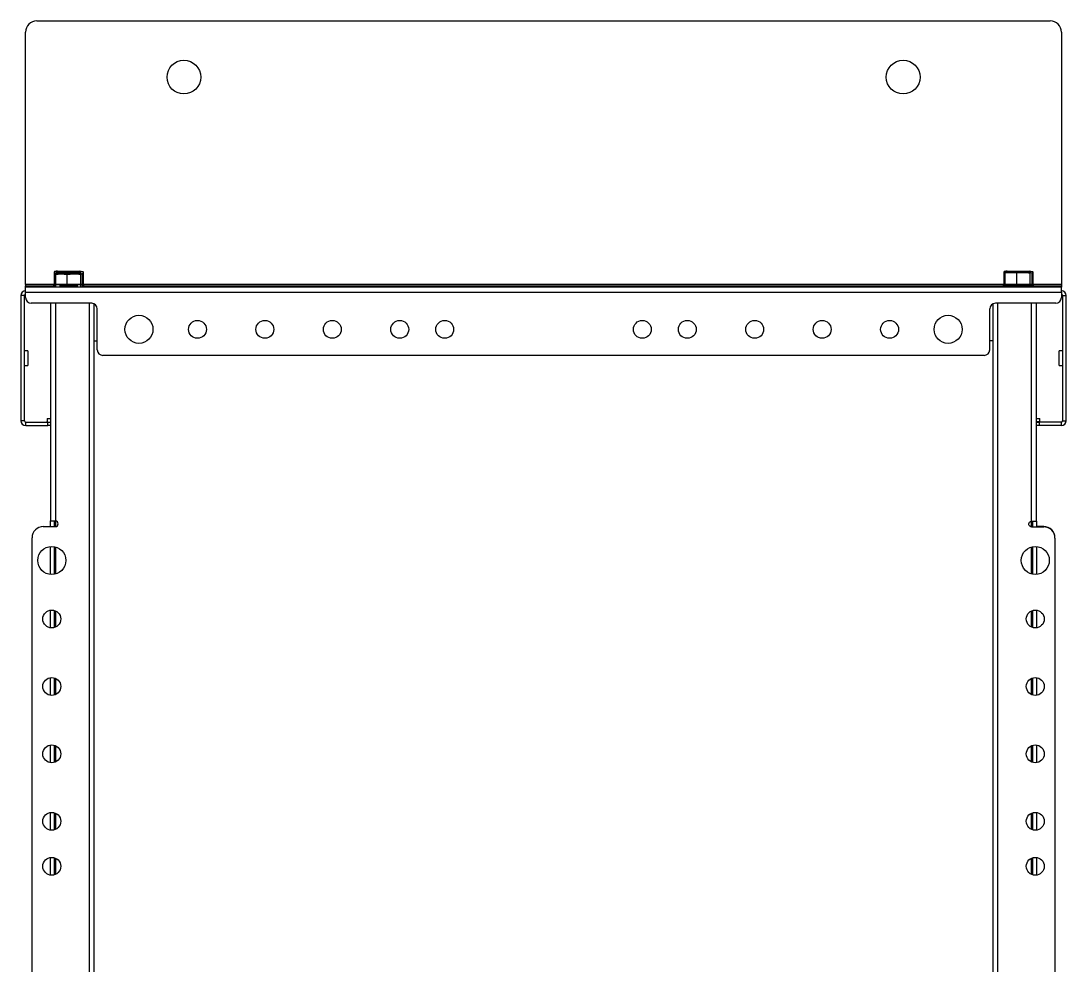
# Model space of a CAD drawing. Extents: x 8 to 102, y 11 to 162.
# Drawn here: x 8.26 to 31.51, y 141.07 to 162.07 of the extents above; entities that cross this region are included whole.
import ezdxf

# ---------------------------------------------------------------- set-up
doc = ezdxf.new("R2010")
doc.units = 0
doc.header["$MEASUREMENT"] = 0
doc.layers.add('TFR-TRI3', color=7, linetype='CONTINUOUS')

msp = doc.modelspace()

# ---------------------------------------------------------------- linework, layer by layer
at = {"layer": 'TFR-TRI3', "color": 1, "linetype": 'CONTINUOUS'}
for p, q in [((8.611, 162.066), (31.151, 162.066)), ((8.361, 156.201), (8.361, 161.816)), ((31.401, 161.816), (31.401, 156.201)), ((8.983, 156.201), (8.361, 156.201)), ((8.361, 156.201), (8.361, 156.18)), ((8.361, 156.18), (8.361, 156.171)), ((8.361, 156.171), (8.394, 156.171)), ((8.361, 156.144), (8.361, 156.171)), ((8.394, 156.171), (8.486, 156.171)), ((8.486, 156.171), (8.611, 156.171)), ((8.611, 156.171), (9.022, 156.171)), ((8.611, 156.171), (8.611, 156.144)), ((9.621, 156.171), (30.255, 156.171)), ((30.106, 156.201), (9.655, 156.201)), ((30.63, 156.171), (31.151, 156.171)), ((31.401, 156.201), (30.779, 156.201)), ((31.151, 156.171), (31.276, 156.171)), ((31.151, 156.144), (31.151, 156.171)), ((31.276, 156.171), (31.367, 156.171)), ((31.367, 156.171), (31.401, 156.171)), ((31.401, 156.201), (31.401, 156.18)), ((31.401, 156.18), (31.401, 156.171)), ((31.401, 156.171), (31.401, 156.144))]:
    msp.add_line(p, q, dxfattribs=at)
at = {"layer": 'TFR-TRI3', "color": 3, "linetype": 'CONTINUOUS'}
for p, q in [((9.07, 156.5), (8.994, 156.489)), ((8.994, 156.489), (9.081, 156.5)), ((8.994, 156.489), (8.994, 156.205)), ((9.038, 156.5), (9.001, 156.491)), ((9.07, 156.5), (9.038, 156.5)), ((9.038, 156.5), (9.081, 156.5)), ((9.04, 156.473), (9.059, 156.473)), ((9.059, 156.473), (9.148, 156.473)), ((9.081, 156.5), (9.167, 156.489)), ((9.081, 156.5), (9.187, 156.5)), ((9.148, 156.473), (9.282, 156.473)), ((9.167, 156.489), (9.329, 156.5)), ((9.167, 156.489), (9.167, 156.473)), ((9.187, 156.5), (9.329, 156.5)), ((9.282, 156.473), (9.426, 156.473)), ((9.329, 156.5), (9.468, 156.5)), ((9.329, 156.5), (9.491, 156.489)), ((9.426, 156.473), (9.542, 156.473)), ((9.468, 156.5), (9.567, 156.5)), ((9.491, 156.489), (9.567, 156.5)), ((9.491, 156.489), (9.491, 156.473)), ((9.542, 156.473), (9.597, 156.473)), ((9.643, 156.489), (9.557, 156.5)), ((9.567, 156.5), (9.625, 156.493)), ((9.625, 156.493), (9.643, 156.489)), ((9.643, 156.489), (9.643, 156.205)), ((30.194, 156.5), (30.118, 156.489)), ((30.118, 156.489), (30.205, 156.5)), ((30.118, 156.489), (30.118, 156.205)), ((30.162, 156.5), (30.125, 156.491)), ((30.164, 156.473), (30.143, 156.462)), ((30.143, 156.462), (30.272, 156.473)), ((30.194, 156.5), (30.162, 156.5)), ((30.162, 156.5), (30.205, 156.5)), ((30.164, 156.473), (30.183, 156.473)), ((30.183, 156.473), (30.272, 156.473)), ((30.205, 156.5), (30.291, 156.489)), ((30.205, 156.5), (30.311, 156.5)), ((30.272, 156.473), (30.406, 156.473)), ((30.272, 156.473), (30.4, 156.462)), ((30.291, 156.489), (30.453, 156.5)), ((30.291, 156.489), (30.291, 156.473)), ((30.311, 156.5), (30.453, 156.5)), ((30.4, 156.462), (30.55, 156.473)), ((30.406, 156.473), (30.55, 156.473)), ((30.453, 156.5), (30.615, 156.489)), ((30.453, 156.5), (30.592, 156.5)), ((30.55, 156.473), (30.666, 156.473)), ((30.55, 156.473), (30.666, 156.466)), ((30.592, 156.5), (30.691, 156.5)), ((30.615, 156.489), (30.691, 156.5)), ((30.615, 156.489), (30.615, 156.473)), ((30.666, 156.473), (30.721, 156.473)), ((30.767, 156.489), (30.681, 156.5)), ((30.691, 156.5), (30.749, 156.493)), ((30.7, 156.462), (30.721, 156.473)), ((30.721, 156.473), (30.742, 156.462)), ((30.749, 156.493), (30.767, 156.489)), ((30.767, 156.489), (30.767, 156.205)), ((9.019, 156.462), (9.019, 156.178)), ((9.022, 156.428), (9.151, 156.439)), ((9.043, 156.439), (9.022, 156.428)), ((9.022, 156.428), (9.022, 156.144)), ((9.043, 156.439), (9.062, 156.439)), ((9.062, 156.439), (9.151, 156.439)), ((9.151, 156.439), (9.279, 156.428)), ((9.151, 156.439), (9.285, 156.439)), ((9.276, 156.462), (9.276, 156.439)), ((9.279, 156.428), (9.429, 156.439)), ((9.279, 156.428), (9.279, 156.144)), ((9.285, 156.439), (9.429, 156.439)), ((9.429, 156.439), (9.545, 156.439)), ((9.429, 156.439), (9.545, 156.432)), ((9.545, 156.439), (9.6, 156.439)), ((9.545, 156.432), (9.579, 156.428)), ((9.576, 156.462), (9.576, 156.439)), ((9.579, 156.428), (9.6, 156.439)), ((9.579, 156.428), (9.579, 156.144)), ((9.6, 156.439), (9.621, 156.428)), ((9.618, 156.462), (9.618, 156.429)), ((9.621, 156.428), (9.621, 156.144)), ((30.143, 156.462), (30.143, 156.178)), ((30.4, 156.462), (30.4, 156.178)), ((30.666, 156.466), (30.7, 156.462)), ((30.7, 156.462), (30.7, 156.178)), ((30.742, 156.462), (30.742, 156.178)), ((9.146, 156.205), (8.994, 156.205)), ((9.146, 156.205), (8.994, 156.205)), ((8.994, 156.205), (9.167, 156.205)), ((8.994, 156.205), (9.167, 156.205)), ((9.019, 156.178), (9.022, 156.178)), ((9.47, 156.205), (9.146, 156.205)), ((9.47, 156.205), (9.146, 156.205)), ((9.167, 156.205), (9.491, 156.205)), ((9.167, 156.205), (9.491, 156.205)), ((9.643, 156.205), (9.47, 156.205)), ((9.643, 156.205), (9.47, 156.205)), ((9.491, 156.205), (9.643, 156.205)), ((9.491, 156.205), (9.643, 156.205)), ((30.27, 156.205), (30.118, 156.205)), ((30.118, 156.205), (30.291, 156.205)), ((30.27, 156.205), (30.118, 156.205)), ((30.118, 156.205), (30.291, 156.205)), ((30.143, 156.178), (30.4, 156.178)), ((30.255, 156.178), (30.255, 156.144)), ((30.594, 156.205), (30.27, 156.205)), ((30.594, 156.205), (30.27, 156.205)), ((30.291, 156.205), (30.615, 156.205)), ((30.291, 156.205), (30.615, 156.205)), ((30.4, 156.178), (30.7, 156.178)), ((30.767, 156.205), (30.594, 156.205)), ((30.767, 156.205), (30.594, 156.205)), ((30.615, 156.205), (30.767, 156.205)), ((30.615, 156.205), (30.767, 156.205)), ((30.63, 156.144), (30.63, 156.178)), ((30.7, 156.178), (30.742, 156.178))]:
    msp.add_line(p, q, dxfattribs=at)
at = {"layer": 'TFR-TRI3', "color": 11, "linetype": 'CONTINUOUS'}
for p, q in [((8.361, 156.113), (8.361, 156.144)), ((31.401, 156.144), (8.361, 156.144)), ((8.361, 156.036), (8.361, 156.113)), ((8.361, 156.036), (31.401, 156.036)), ((8.361, 155.911), (8.361, 156.036)), ((31.401, 156.113), (31.401, 156.144)), ((31.401, 156.036), (31.401, 156.113)), ((31.401, 156.036), (31.401, 155.911)), ((9.83, 155.786), (8.486, 155.786)), ((31.276, 155.786), (29.932, 155.786)), ((9.955, 154.751), (9.955, 155.661)), ((29.807, 154.751), (29.807, 155.661)), ((29.682, 154.626), (10.08, 154.626))]:
    msp.add_line(p, q, dxfattribs=at)
at = {"layer": 'TFR-TRI3', "color": 2, "linetype": 'CONTINUOUS'}
for p, q in [((8.992, 156.205), (8.982, 156.205)), ((8.982, 156.205), (8.982, 156.171)), ((9.022, 156.205), (8.992, 156.205)), ((9.12, 156.171), (9.116, 156.171)), ((9.12, 156.171), (9.116, 156.171)), ((9.116, 156.171), (9.117, 156.171)), ((9.116, 156.171), (9.117, 156.171)), ((9.117, 156.171), (9.12, 156.171)), ((9.117, 156.171), (9.12, 156.171)), ((9.12, 156.171), (9.153, 156.171)), ((9.121, 156.171), (9.12, 156.171)), ((9.121, 156.171), (9.12, 156.171)), ((9.12, 156.171), (9.153, 156.171)), ((9.125, 156.171), (9.121, 156.171)), ((9.125, 156.171), (9.121, 156.171)), ((9.158, 156.171), (9.125, 156.171)), ((9.158, 156.171), (9.125, 156.171)), ((9.128, 156.171), (9.143, 156.171)), ((9.13, 156.171), (9.128, 156.171)), ((9.128, 156.171), (9.128, 156.171)), ((9.128, 156.171), (9.143, 156.171)), ((9.128, 156.171), (9.128, 156.171)), ((9.13, 156.171), (9.128, 156.171)), ((9.159, 156.171), (9.13, 156.171)), ((9.159, 156.171), (9.13, 156.171)), ((9.144, 156.171), (9.143, 156.171)), ((9.144, 156.171), (9.143, 156.171)), ((9.143, 156.171), (9.145, 156.171)), ((9.143, 156.171), (9.145, 156.171)), ((9.143, 156.171), (9.145, 156.171)), ((9.143, 156.171), (9.145, 156.171)), ((9.166, 156.171), (9.144, 156.171)), ((9.166, 156.171), (9.144, 156.171)), ((9.145, 156.171), (9.17, 156.171)), ((9.145, 156.171), (9.17, 156.171)), ((9.145, 156.171), (9.149, 156.171)), ((9.145, 156.171), (9.149, 156.171)), ((9.149, 156.171), (9.18, 156.171)), ((9.149, 156.171), (9.18, 156.171)), ((9.155, 156.171), (9.153, 156.171)), ((9.155, 156.171), (9.153, 156.171)), ((9.159, 156.171), (9.155, 156.171)), ((9.159, 156.171), (9.155, 156.171)), ((9.158, 156.171), (9.163, 156.171)), ((9.158, 156.171), (9.163, 156.171)), ((9.163, 156.171), (9.17, 156.171)), ((9.163, 156.171), (9.17, 156.171)), ((9.169, 156.171), (9.166, 156.171)), ((9.169, 156.171), (9.166, 156.171)), ((9.173, 156.171), (9.169, 156.171)), ((9.173, 156.171), (9.169, 156.171)), ((9.199, 156.171), (9.173, 156.171)), ((9.199, 156.171), (9.173, 156.171)), ((9.191, 156.171), (9.18, 156.171)), ((9.191, 156.171), (9.18, 156.171)), ((9.187, 156.171), (9.186, 156.171)), ((9.187, 156.171), (9.186, 156.171)), ((9.186, 156.171), (9.188, 156.171)), ((9.186, 156.171), (9.188, 156.171)), ((9.203, 156.171), (9.187, 156.171)), ((9.203, 156.171), (9.187, 156.171)), ((9.188, 156.171), (9.216, 156.171)), ((9.188, 156.171), (9.216, 156.171)), ((9.203, 156.171), (9.191, 156.171)), ((9.203, 156.171), (9.191, 156.171)), ((9.199, 156.171), (9.213, 156.171)), ((9.199, 156.171), (9.213, 156.171)), ((9.213, 156.171), (9.227, 156.171)), ((9.213, 156.171), (9.227, 156.171)), ((9.216, 156.171), (9.227, 156.171)), ((9.216, 156.171), (9.216, 156.171)), ((9.216, 156.171), (9.216, 156.171)), ((9.216, 156.171), (9.22, 156.171)), ((9.216, 156.171), (9.227, 156.171)), ((9.216, 156.171), (9.22, 156.171)), ((9.219, 156.171), (9.216, 156.171)), ((9.219, 156.171), (9.216, 156.171)), ((9.25, 156.171), (9.219, 156.171)), ((9.25, 156.171), (9.219, 156.171)), ((9.22, 156.171), (9.223, 156.171)), ((9.22, 156.171), (9.223, 156.171)), ((9.223, 156.171), (9.244, 156.171)), ((9.223, 156.171), (9.244, 156.171)), ((9.261, 156.171), (9.244, 156.171)), ((9.261, 156.171), (9.244, 156.171)), ((9.254, 156.171), (9.25, 156.171)), ((9.254, 156.171), (9.25, 156.171)), ((9.256, 156.171), (9.254, 156.171)), ((9.256, 156.171), (9.254, 156.171)), ((9.273, 156.171), (9.256, 156.171)), ((9.273, 156.171), (9.256, 156.171)), ((9.279, 156.171), (9.261, 156.171)), ((9.279, 156.171), (9.261, 156.171)), ((9.273, 156.171), (9.291, 156.171)), ((9.273, 156.171), (9.291, 156.171)), ((9.279, 156.171), (9.276, 156.171)), ((9.276, 156.171), (9.277, 156.171)), ((9.276, 156.171), (9.277, 156.171)), ((9.279, 156.171), (9.276, 156.171)), ((9.277, 156.171), (9.28, 156.171)), ((9.277, 156.171), (9.28, 156.171)), ((9.28, 156.171), (9.317, 156.171)), ((9.28, 156.171), (9.317, 156.171)), ((9.291, 156.171), (9.309, 156.171)), ((9.291, 156.171), (9.309, 156.171)), ((9.315, 156.171), (9.309, 156.171)), ((9.315, 156.171), (9.309, 156.171)), ((9.317, 156.171), (9.315, 156.171)), ((9.317, 156.171), (9.315, 156.171)), ((9.317, 156.171), (9.321, 156.171)), ((9.32, 156.171), (9.317, 156.171)), ((9.32, 156.171), (9.317, 156.171)), ((9.317, 156.171), (9.321, 156.171)), ((9.354, 156.171), (9.32, 156.171)), ((9.354, 156.171), (9.32, 156.171)), ((9.321, 156.171), (9.322, 156.171)), ((9.321, 156.171), (9.322, 156.171)), ((9.322, 156.171), (9.328, 156.171)), ((9.322, 156.171), (9.328, 156.171)), ((9.347, 156.171), (9.328, 156.171)), ((9.347, 156.171), (9.328, 156.171)), ((9.364, 156.171), (9.347, 156.171)), ((9.364, 156.171), (9.347, 156.171)), ((9.358, 156.171), (9.354, 156.171)), ((9.358, 156.171), (9.354, 156.171)), ((9.359, 156.171), (9.358, 156.171)), ((9.359, 156.171), (9.358, 156.171)), ((9.359, 156.171), (9.376, 156.171)), ((9.359, 156.171), (9.359, 156.171)), ((9.359, 156.171), (9.359, 156.171)), ((9.359, 156.171), (9.376, 156.171)), ((9.364, 156.171), (9.381, 156.171)), ((9.364, 156.171), (9.381, 156.171)), ((9.376, 156.171), (9.393, 156.171)), ((9.376, 156.171), (9.393, 156.171)), ((9.381, 156.171), (9.384, 156.171)), ((9.381, 156.171), (9.384, 156.171)), ((9.384, 156.171), (9.387, 156.171)), ((9.384, 156.171), (9.387, 156.171)), ((9.387, 156.171), (9.418, 156.171)), ((9.387, 156.171), (9.418, 156.171)), ((9.414, 156.171), (9.393, 156.171)), ((9.414, 156.171), (9.393, 156.171)), ((9.421, 156.171), (9.41, 156.171)), ((9.421, 156.171), (9.41, 156.171)), ((9.425, 156.171), (9.41, 156.171)), ((9.425, 156.171), (9.41, 156.171)), ((9.418, 156.171), (9.414, 156.171)), ((9.418, 156.171), (9.414, 156.171)), ((9.418, 156.171), (9.421, 156.171)), ((9.421, 156.171), (9.418, 156.171)), ((9.418, 156.171), (9.421, 156.171)), ((9.421, 156.171), (9.418, 156.171)), ((9.449, 156.171), (9.421, 156.171)), ((9.421, 156.171), (9.421, 156.171)), ((9.421, 156.171), (9.421, 156.171)), ((9.449, 156.171), (9.421, 156.171)), ((9.438, 156.171), (9.425, 156.171)), ((9.438, 156.171), (9.425, 156.171)), ((9.434, 156.171), (9.446, 156.171)), ((9.434, 156.171), (9.446, 156.171)), ((9.434, 156.171), (9.451, 156.171)), ((9.434, 156.171), (9.451, 156.171)), ((9.438, 156.171), (9.467, 156.171)), ((9.438, 156.171), (9.467, 156.171)), ((9.446, 156.171), (9.457, 156.171)), ((9.446, 156.171), (9.457, 156.171)), ((9.451, 156.171), (9.449, 156.171)), ((9.451, 156.171), (9.449, 156.171)), ((9.451, 156.171), (9.451, 156.171)), ((9.451, 156.171), (9.451, 156.171)), ((9.488, 156.171), (9.457, 156.171)), ((9.488, 156.171), (9.457, 156.171)), ((9.467, 156.171), (9.47, 156.171)), ((9.467, 156.171), (9.47, 156.171)), ((9.474, 156.171), (9.467, 156.171)), ((9.492, 156.171), (9.467, 156.171)), ((9.492, 156.171), (9.467, 156.171)), ((9.474, 156.171), (9.467, 156.171)), ((9.47, 156.171), (9.473, 156.171)), ((9.47, 156.171), (9.473, 156.171)), ((9.473, 156.171), (9.493, 156.171)), ((9.473, 156.171), (9.493, 156.171)), ((9.48, 156.171), (9.474, 156.171)), ((9.48, 156.171), (9.474, 156.171)), ((9.478, 156.171), (9.507, 156.171)), ((9.478, 156.171), (9.482, 156.171)), ((9.478, 156.171), (9.482, 156.171)), ((9.478, 156.171), (9.507, 156.171)), ((9.48, 156.171), (9.513, 156.171)), ((9.48, 156.171), (9.513, 156.171)), ((9.482, 156.171), (9.484, 156.171)), ((9.482, 156.171), (9.484, 156.171)), ((9.517, 156.171), (9.484, 156.171)), ((9.517, 156.171), (9.484, 156.171)), ((9.492, 156.171), (9.488, 156.171)), ((9.492, 156.171), (9.488, 156.171)), ((9.495, 156.171), (9.492, 156.171)), ((9.495, 156.171), (9.492, 156.171)), ((9.494, 156.171), (9.492, 156.171)), ((9.494, 156.171), (9.492, 156.171)), ((9.493, 156.171), (9.494, 156.171)), ((9.493, 156.171), (9.494, 156.171)), ((9.509, 156.171), (9.495, 156.171)), ((9.509, 156.171), (9.495, 156.171)), ((9.507, 156.171), (9.509, 156.171)), ((9.507, 156.171), (9.509, 156.171)), ((9.509, 156.171), (9.509, 156.171)), ((9.509, 156.171), (9.509, 156.171)), ((9.513, 156.171), (9.516, 156.171)), ((9.513, 156.171), (9.516, 156.171)), ((9.516, 156.171), (9.518, 156.171)), ((9.516, 156.171), (9.518, 156.171)), ((9.52, 156.171), (9.517, 156.171)), ((9.52, 156.171), (9.517, 156.171)), ((9.518, 156.171), (9.521, 156.171)), ((9.518, 156.171), (9.521, 156.171)), ((9.521, 156.171), (9.52, 156.171)), ((9.521, 156.171), (9.52, 156.171)), ((9.646, 156.205), (9.621, 156.205)), ((9.655, 156.205), (9.646, 156.205)), ((9.655, 156.171), (9.655, 156.205)), ((30.106, 156.205), (30.106, 156.171)), ((30.116, 156.205), (30.106, 156.205)), ((30.143, 156.205), (30.116, 156.205)), ((30.244, 156.171), (30.24, 156.171)), ((30.24, 156.171), (30.241, 156.171)), ((30.244, 156.171), (30.24, 156.171)), ((30.24, 156.171), (30.241, 156.171)), ((30.241, 156.171), (30.244, 156.171)), ((30.241, 156.171), (30.244, 156.171)), ((30.245, 156.171), (30.244, 156.171)), ((30.245, 156.171), (30.244, 156.171)), ((30.244, 156.171), (30.277, 156.171)), ((30.244, 156.171), (30.277, 156.171)), ((30.249, 156.171), (30.245, 156.171)), ((30.249, 156.171), (30.245, 156.171)), ((30.282, 156.171), (30.249, 156.171)), ((30.282, 156.171), (30.249, 156.171)), ((30.254, 156.171), (30.252, 156.171)), ((30.252, 156.171), (30.267, 156.171)), ((30.252, 156.171), (30.252, 156.171)), ((30.252, 156.171), (30.267, 156.171)), ((30.252, 156.171), (30.252, 156.171)), ((30.254, 156.171), (30.252, 156.171)), ((30.283, 156.171), (30.254, 156.171)), ((30.283, 156.171), (30.254, 156.171)), ((30.267, 156.171), (30.269, 156.171)), ((30.268, 156.171), (30.267, 156.171)), ((30.267, 156.171), (30.269, 156.171)), ((30.268, 156.171), (30.267, 156.171)), ((30.267, 156.171), (30.269, 156.171)), ((30.267, 156.171), (30.269, 156.171)), ((30.29, 156.171), (30.268, 156.171)), ((30.29, 156.171), (30.268, 156.171)), ((30.269, 156.171), (30.273, 156.171)), ((30.269, 156.171), (30.294, 156.171)), ((30.269, 156.171), (30.273, 156.171)), ((30.269, 156.171), (30.294, 156.171)), ((30.273, 156.171), (30.304, 156.171)), ((30.273, 156.171), (30.304, 156.171)), ((30.279, 156.171), (30.277, 156.171)), ((30.279, 156.171), (30.277, 156.171)), ((30.283, 156.171), (30.279, 156.171)), ((30.283, 156.171), (30.279, 156.171)), ((30.282, 156.171), (30.287, 156.171)), ((30.282, 156.171), (30.287, 156.171)), ((30.287, 156.171), (30.294, 156.171)), ((30.287, 156.171), (30.294, 156.171)), ((30.293, 156.171), (30.29, 156.171)), ((30.293, 156.171), (30.29, 156.171)), ((30.297, 156.171), (30.293, 156.171)), ((30.297, 156.171), (30.293, 156.171)), ((30.323, 156.171), (30.297, 156.171)), ((30.323, 156.171), (30.297, 156.171)), ((30.315, 156.171), (30.304, 156.171)), ((30.315, 156.171), (30.304, 156.171)), ((30.311, 156.171), (30.31, 156.171)), ((30.311, 156.171), (30.31, 156.171)), ((30.31, 156.171), (30.312, 156.171)), ((30.31, 156.171), (30.312, 156.171)), ((30.327, 156.171), (30.311, 156.171)), ((30.327, 156.171), (30.311, 156.171)), ((30.312, 156.171), (30.34, 156.171)), ((30.312, 156.171), (30.34, 156.171)), ((30.327, 156.171), (30.315, 156.171)), ((30.327, 156.171), (30.315, 156.171)), ((30.323, 156.171), (30.337, 156.171)), ((30.323, 156.171), (30.337, 156.171)), ((30.337, 156.171), (30.351, 156.171)), ((30.337, 156.171), (30.351, 156.171)), ((30.34, 156.171), (30.351, 156.171)), ((30.343, 156.171), (30.34, 156.171)), ((30.34, 156.171), (30.351, 156.171)), ((30.34, 156.171), (30.344, 156.171)), ((30.343, 156.171), (30.34, 156.171)), ((30.34, 156.171), (30.34, 156.171)), ((30.34, 156.171), (30.344, 156.171)), ((30.34, 156.171), (30.34, 156.171)), ((30.374, 156.171), (30.343, 156.171)), ((30.374, 156.171), (30.343, 156.171)), ((30.344, 156.171), (30.347, 156.171)), ((30.344, 156.171), (30.347, 156.171)), ((30.347, 156.171), (30.368, 156.171)), ((30.347, 156.171), (30.368, 156.171)), ((30.385, 156.171), (30.368, 156.171)), ((30.385, 156.171), (30.368, 156.171)), ((30.378, 156.171), (30.374, 156.171)), ((30.378, 156.171), (30.374, 156.171)), ((30.38, 156.171), (30.378, 156.171)), ((30.38, 156.171), (30.378, 156.171)), ((30.397, 156.171), (30.38, 156.171)), ((30.397, 156.171), (30.38, 156.171)), ((30.403, 156.171), (30.385, 156.171)), ((30.403, 156.171), (30.385, 156.171)), ((30.397, 156.171), (30.415, 156.171)), ((30.397, 156.171), (30.415, 156.171)), ((30.4, 156.171), (30.401, 156.171)), ((30.403, 156.171), (30.4, 156.171)), ((30.403, 156.171), (30.4, 156.171)), ((30.4, 156.171), (30.401, 156.171)), ((30.401, 156.171), (30.404, 156.171)), ((30.401, 156.171), (30.404, 156.171)), ((30.404, 156.171), (30.441, 156.171)), ((30.404, 156.171), (30.441, 156.171)), ((30.415, 156.171), (30.433, 156.171)), ((30.415, 156.171), (30.433, 156.171)), ((30.439, 156.171), (30.433, 156.171)), ((30.439, 156.171), (30.433, 156.171)), ((30.441, 156.171), (30.439, 156.171)), ((30.441, 156.171), (30.439, 156.171)), ((30.444, 156.171), (30.441, 156.171)), ((30.441, 156.171), (30.445, 156.171)), ((30.441, 156.171), (30.445, 156.171)), ((30.444, 156.171), (30.441, 156.171)), ((30.478, 156.171), (30.444, 156.171)), ((30.478, 156.171), (30.444, 156.171)), ((30.445, 156.171), (30.446, 156.171)), ((30.445, 156.171), (30.446, 156.171)), ((30.446, 156.171), (30.452, 156.171)), ((30.446, 156.171), (30.452, 156.171)), ((30.471, 156.171), (30.452, 156.171)), ((30.471, 156.171), (30.452, 156.171)), ((30.488, 156.171), (30.471, 156.171)), ((30.488, 156.171), (30.471, 156.171)), ((30.482, 156.171), (30.478, 156.171)), ((30.482, 156.171), (30.478, 156.171)), ((30.483, 156.171), (30.482, 156.171)), ((30.483, 156.171), (30.482, 156.171)), ((30.483, 156.171), (30.483, 156.171)), ((30.483, 156.171), (30.483, 156.171)), ((30.483, 156.171), (30.5, 156.171)), ((30.483, 156.171), (30.5, 156.171)), ((30.488, 156.171), (30.505, 156.171)), ((30.488, 156.171), (30.505, 156.171)), ((30.5, 156.171), (30.517, 156.171)), ((30.5, 156.171), (30.517, 156.171)), ((30.505, 156.171), (30.508, 156.171)), ((30.505, 156.171), (30.508, 156.171)), ((30.508, 156.171), (30.511, 156.171)), ((30.508, 156.171), (30.511, 156.171)), ((30.511, 156.171), (30.542, 156.171)), ((30.511, 156.171), (30.542, 156.171)), ((30.538, 156.171), (30.517, 156.171)), ((30.538, 156.171), (30.517, 156.171)), ((30.545, 156.171), (30.534, 156.171)), ((30.549, 156.171), (30.534, 156.171)), ((30.545, 156.171), (30.534, 156.171)), ((30.549, 156.171), (30.534, 156.171)), ((30.542, 156.171), (30.538, 156.171)), ((30.542, 156.171), (30.538, 156.171)), ((30.542, 156.171), (30.545, 156.171)), ((30.542, 156.171), (30.545, 156.171)), ((30.545, 156.171), (30.542, 156.171)), ((30.545, 156.171), (30.542, 156.171)), ((30.545, 156.171), (30.545, 156.171)), ((30.573, 156.171), (30.545, 156.171)), ((30.573, 156.171), (30.545, 156.171)), ((30.545, 156.171), (30.545, 156.171)), ((30.562, 156.171), (30.549, 156.171)), ((30.562, 156.171), (30.549, 156.171)), ((30.558, 156.171), (30.57, 156.171)), ((30.558, 156.171), (30.57, 156.171)), ((30.558, 156.171), (30.575, 156.171)), ((30.558, 156.171), (30.575, 156.171)), ((30.562, 156.171), (30.591, 156.171)), ((30.562, 156.171), (30.591, 156.171)), ((30.57, 156.171), (30.581, 156.171)), ((30.57, 156.171), (30.581, 156.171)), ((30.575, 156.171), (30.573, 156.171)), ((30.575, 156.171), (30.573, 156.171)), ((30.575, 156.171), (30.575, 156.171)), ((30.575, 156.171), (30.575, 156.171)), ((30.612, 156.171), (30.581, 156.171)), ((30.612, 156.171), (30.581, 156.171)), ((30.598, 156.171), (30.591, 156.171)), ((30.616, 156.171), (30.591, 156.171)), ((30.591, 156.171), (30.594, 156.171)), ((30.616, 156.171), (30.591, 156.171)), ((30.591, 156.171), (30.594, 156.171)), ((30.598, 156.171), (30.591, 156.171)), ((30.594, 156.171), (30.597, 156.171)), ((30.594, 156.171), (30.597, 156.171)), ((30.597, 156.171), (30.617, 156.171)), ((30.597, 156.171), (30.617, 156.171)), ((30.604, 156.171), (30.598, 156.171)), ((30.604, 156.171), (30.598, 156.171)), ((30.602, 156.171), (30.606, 156.171)), ((30.602, 156.171), (30.631, 156.171)), ((30.602, 156.171), (30.606, 156.171)), ((30.602, 156.171), (30.631, 156.171)), ((30.604, 156.171), (30.637, 156.171)), ((30.604, 156.171), (30.637, 156.171)), ((30.606, 156.171), (30.608, 156.171)), ((30.606, 156.171), (30.608, 156.171)), ((30.641, 156.171), (30.608, 156.171)), ((30.641, 156.171), (30.608, 156.171)), ((30.616, 156.171), (30.612, 156.171)), ((30.616, 156.171), (30.612, 156.171)), ((30.619, 156.171), (30.616, 156.171)), ((30.618, 156.171), (30.616, 156.171)), ((30.619, 156.171), (30.616, 156.171)), ((30.618, 156.171), (30.616, 156.171)), ((30.617, 156.171), (30.618, 156.171)), ((30.617, 156.171), (30.618, 156.171)), ((30.633, 156.171), (30.619, 156.171)), ((30.633, 156.171), (30.619, 156.171)), ((30.631, 156.171), (30.633, 156.171)), ((30.631, 156.171), (30.633, 156.171)), ((30.633, 156.171), (30.633, 156.171)), ((30.633, 156.171), (30.633, 156.171)), ((30.637, 156.171), (30.64, 156.171)), ((30.637, 156.171), (30.64, 156.171)), ((30.64, 156.171), (30.642, 156.171)), ((30.64, 156.171), (30.642, 156.171)), ((30.644, 156.171), (30.641, 156.171)), ((30.644, 156.171), (30.641, 156.171)), ((30.642, 156.171), (30.645, 156.171)), ((30.642, 156.171), (30.645, 156.171)), ((30.645, 156.171), (30.644, 156.171)), ((30.645, 156.171), (30.644, 156.171)), ((30.77, 156.205), (30.742, 156.205)), ((30.779, 156.205), (30.77, 156.205)), ((30.779, 156.171), (30.779, 156.205))]:
    msp.add_line(p, q, dxfattribs=at)
at = {"layer": 'TFR-TRI3', "color": 113, "linetype": 'CONTINUOUS'}
for p, q in [((8.256, 155.958), (8.256, 153.175)), ((8.334, 155.958), (8.256, 155.958)), ((8.334, 153.175), (8.334, 155.958)), ((8.409, 154.73), (8.334, 154.73)), ((8.409, 154.73), (8.409, 154.708)), ((8.409, 154.708), (8.409, 154.648)), ((8.409, 154.648), (8.409, 154.566)), ((8.334, 154.403), (8.409, 154.403)), ((8.409, 154.566), (8.409, 154.485)), ((8.409, 154.485), (8.409, 154.425)), ((8.409, 154.425), (8.409, 154.403)), ((8.842, 153.22), (8.861, 153.22)), ((8.842, 153.22), (8.842, 153.145)), ((8.861, 153.22), (8.914, 153.22)), ((8.334, 153.175), (8.256, 153.175)), ((8.364, 153.145), (8.854, 153.145)), ((8.364, 153.066), (8.364, 153.145)), ((8.364, 153.066), (8.854, 153.066)), ((8.854, 153.145), (8.896, 153.145)), ((8.854, 153.066), (8.854, 153.145)), ((8.896, 153.066), (8.854, 153.066)), ((8.896, 153.145), (8.914, 153.145)), ((8.914, 153.066), (8.896, 153.066)), ((8.914, 153.145), (8.914, 153.066))]:
    msp.add_line(p, q, dxfattribs=at)
at = {"layer": 'TFR-TRI3', "color": 30, "linetype": 'CONTINUOUS'}
for p, q in [((8.914, 155.786), (8.914, 153.145)), ((9.022, 155.786), (9.022, 150.945)), ((9.775, 155.786), (9.775, 126.347)), ((29.986, 126.347), (29.986, 155.786)), ((30.739, 150.938), (30.739, 155.786)), ((30.848, 153.145), (30.848, 155.786)), ((9.884, 126.359), (9.884, 155.774)), ((29.878, 155.774), (29.878, 126.359)), ((8.914, 153.066), (8.914, 150.945)), ((30.848, 150.938), (30.848, 153.066)), ((8.914, 150.82), (8.914, 150.945)), ((8.914, 150.945), (8.945, 150.945)), ((8.945, 150.945), (9.022, 150.945)), ((8.992, 150.945), (8.992, 150.82)), ((9.022, 150.945), (9.022, 150.82)), ((30.677, 150.882), (30.682, 150.902)), ((30.682, 150.902), (30.694, 150.919)), ((30.694, 150.919), (30.711, 150.932)), ((30.711, 150.932), (30.731, 150.938)), ((30.731, 150.938), (30.739, 150.938)), ((30.732, 150.938), (30.747, 150.938)), ((30.739, 150.813), (30.739, 150.938)), ((30.739, 150.938), (30.747, 150.938)), ((30.747, 150.938), (30.819, 150.938)), ((30.769, 150.813), (30.769, 150.938)), ((30.819, 150.938), (30.848, 150.938)), ((30.848, 150.938), (30.848, 150.813)), ((8.754, 150.82), (9.022, 150.82)), ((30.678, 150.861), (30.677, 150.882)), ((30.687, 150.842), (30.678, 150.861)), ((30.701, 150.826), (30.687, 150.842)), ((30.72, 150.817), (30.701, 150.826)), ((30.739, 150.813), (30.72, 150.817)), ((30.739, 150.813), (30.739, 150.813)), ((30.739, 150.813), (31.008, 150.813)), ((31.008, 150.82), (30.848, 150.82)), ((8.504, 131.57), (8.504, 150.57)), ((31.258, 150.563), (31.258, 131.563)), ((8.914, 149.755), (8.914, 150.377)), ((8.992, 150.374), (8.992, 149.758)), ((9.022, 150.368), (9.022, 149.764)), ((30.739, 149.764), (30.739, 150.368)), ((30.769, 149.758), (30.769, 150.374)), ((30.848, 150.377), (30.848, 149.755)), ((8.914, 148.567), (8.914, 148.96)), ((8.992, 148.956), (8.992, 148.572)), ((9.022, 148.946), (9.022, 148.583)), ((30.739, 148.583), (30.739, 148.946)), ((30.769, 148.572), (30.769, 148.956)), ((30.848, 148.96), (30.848, 148.567)), ((8.914, 147.068), (8.914, 147.461)), ((8.992, 147.456), (8.992, 147.072)), ((9.022, 147.446), (9.022, 147.083)), ((30.739, 147.083), (30.739, 147.446)), ((30.769, 147.072), (30.769, 147.456)), ((30.848, 147.461), (30.848, 147.068)), ((8.914, 145.568), (8.914, 145.961)), ((8.992, 145.956), (8.992, 145.572)), ((9.022, 145.945), (9.022, 145.582)), ((30.739, 145.582), (30.739, 145.945)), ((30.769, 145.572), (30.769, 145.956)), ((30.848, 145.961), (30.848, 145.568)), ((8.914, 144.068), (8.914, 144.461)), ((8.992, 144.456), (8.992, 144.072)), ((9.022, 144.446), (9.022, 144.083)), ((30.739, 144.083), (30.739, 144.446)), ((30.769, 144.072), (30.769, 144.456)), ((30.848, 144.461), (30.848, 144.068)), ((8.914, 143.068), (8.914, 143.461)), ((8.992, 143.456), (8.992, 143.072)), ((30.769, 143.072), (30.769, 143.456)), ((30.848, 143.461), (30.848, 143.068)), ((9.022, 143.445), (9.022, 143.083)), ((30.739, 143.083), (30.739, 143.445))]:
    msp.add_line(p, q, dxfattribs=at)
at = {"layer": 'TFR-TRI3', "color": 151, "linetype": 'CONTINUOUS'}
for p, q in [((31.427, 155.958), (31.506, 155.958)), ((31.427, 155.958), (31.427, 153.175)), ((31.506, 153.175), (31.506, 155.958)), ((31.427, 154.73), (31.352, 154.73)), ((31.352, 154.708), (31.352, 154.73)), ((31.352, 154.648), (31.352, 154.708)), ((31.352, 154.566), (31.352, 154.648)), ((31.352, 154.485), (31.352, 154.566)), ((31.352, 154.425), (31.352, 154.485)), ((31.352, 154.403), (31.352, 154.425)), ((31.352, 154.403), (31.427, 154.403)), ((30.848, 153.22), (30.9, 153.22)), ((30.9, 153.22), (30.919, 153.22)), ((30.919, 153.155), (30.919, 153.22)), ((30.848, 153.155), (30.9, 153.155)), ((30.848, 153.066), (30.848, 153.145)), ((30.848, 153.145), (30.865, 153.145)), ((30.865, 153.066), (30.848, 153.066)), ((30.865, 153.145), (30.908, 153.145)), ((30.908, 153.066), (30.865, 153.066)), ((30.9, 153.155), (30.919, 153.155)), ((30.908, 153.145), (30.908, 153.066)), ((31.397, 153.145), (30.908, 153.145)), ((31.397, 153.066), (30.908, 153.066)), ((31.397, 153.145), (31.397, 153.066)), ((31.427, 153.175), (31.506, 153.175))]:
    msp.add_line(p, q, dxfattribs=at)
at = {"layer": 'TFR-TRI3', "color": 215, "linetype": 'CONTINUOUS'}
for p, q in [((9.884, 154.951), (9.955, 154.951)), ((29.878, 154.951), (29.807, 154.951))]:
    msp.add_line(p, q, dxfattribs=at)
at = {"layer": 'TFR-TRI3', "color": 1, "linetype": 'CONTINUOUS'}
for centre in [(11.881, 160.816), (27.881, 160.816)]:
    msp.add_circle(centre, 0.375, dxfattribs=at)
at = {"layer": 'TFR-TRI3', "color": 11, "linetype": 'CONTINUOUS'}
for centre, radius in [((10.881, 155.206), 0.312), ((12.183, 155.206), 0.199), ((13.683, 155.206), 0.199), ((15.183, 155.206), 0.199), ((16.683, 155.206), 0.199), ((17.683, 155.206), 0.199), ((22.079, 155.206), 0.199), ((23.079, 155.206), 0.199), ((24.579, 155.206), 0.199), ((26.079, 155.206), 0.199), ((27.579, 155.206), 0.199), ((28.881, 155.206), 0.312)]:
    msp.add_circle(centre, radius, dxfattribs=at)
at = {"layer": 'TFR-TRI3', "color": 30, "linetype": 'CONTINUOUS'}
for centre, radius in [((8.942, 150.066), 0.312), ((30.82, 150.066), 0.312), ((8.942, 148.764), 0.199), ((30.82, 148.764), 0.199), ((8.942, 147.264), 0.199), ((30.82, 147.264), 0.199), ((8.942, 145.764), 0.199), ((30.82, 145.764), 0.199), ((8.942, 144.264), 0.199), ((30.82, 144.264), 0.199), ((8.942, 143.264), 0.199), ((30.82, 143.264), 0.199)]:
    msp.add_circle(centre, radius, dxfattribs=at)
at = {"layer": 'TFR-TRI3', "color": 1, "linetype": 'CONTINUOUS'}
for centre, start, end in [((8.611, 161.816), 90, 180), ((31.151, 161.816), 0, 90)]:
    msp.add_arc(centre, 0.25, start, end, dxfattribs=at)
at = {"layer": 'TFR-TRI3', "color": 113, "linetype": 'CONTINUOUS'}
for centre, radius, start, end in [((8.364, 155.958), 0.109, 91.8492, 180), ((8.364, 155.958), 0.03, 96.7008, 180), ((8.364, 153.175), 0.109, 180, 270), ((8.364, 153.175), 0.03, 180, 270), ((8.832, 153.155), 0.01, 270, 0)]:
    msp.add_arc(centre, radius, start, end, dxfattribs=at)
at = {"layer": 'TFR-TRI3', "color": 151, "linetype": 'CONTINUOUS'}
for centre, radius, start, end in [((31.397, 155.958), 0.109, 0, 88.1508), ((31.397, 155.958), 0.03, 0, 83.2992), ((30.929, 153.155), 0.01, 180, 270), ((31.397, 153.175), 0.109, 270, 0), ((31.397, 153.175), 0.03, 270, 0)]:
    msp.add_arc(centre, radius, start, end, dxfattribs=at)
at = {"layer": 'TFR-TRI3', "color": 11, "linetype": 'CONTINUOUS'}
for centre, start, end in [((8.486, 155.911), 180, 270), ((9.83, 155.661), 0, 90), ((29.932, 155.661), 90, 180), ((31.276, 155.911), 270, 0), ((10.08, 154.751), 180, 270), ((29.682, 154.751), 270, 0)]:
    msp.add_arc(centre, 0.125, start, end, dxfattribs=at)
at = {"layer": 'TFR-TRI3', "color": 30, "linetype": 'CONTINUOUS'}
for centre, radius, start, end in [((9.022, 150.882), 0.0625, 270, 90), ((8.754, 150.57), 0.25, 90, 180), ((31.008, 150.57), 0.25, 0, 90), ((31.008, 150.563), 0.25, 0, 90)]:
    msp.add_arc(centre, radius, start, end, dxfattribs=at)

doc.saveas('drawing.dxf')
